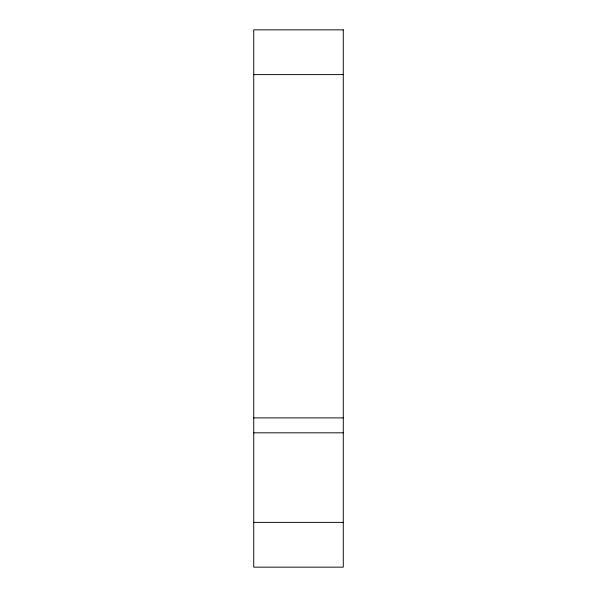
<?xml version="1.0" encoding="UTF-8"?>
<svg xmlns="http://www.w3.org/2000/svg" width="597" height="597" viewBox="0 0 597 597"><rect width="100%" height="100%" fill="white"/><g stroke="black" fill="none" stroke-linecap="round" stroke-linejoin="round"><path stroke-width="0.9" d="M253.725 74.625L343.275 74.625M253.725 417.9L343.275 417.9M253.725 432.825L343.275 432.825M253.725 522.375L343.275 522.375M343.275 29.85L253.725 29.85L253.725 567.15L343.275 567.15L343.275 29.85"/></g></svg>
